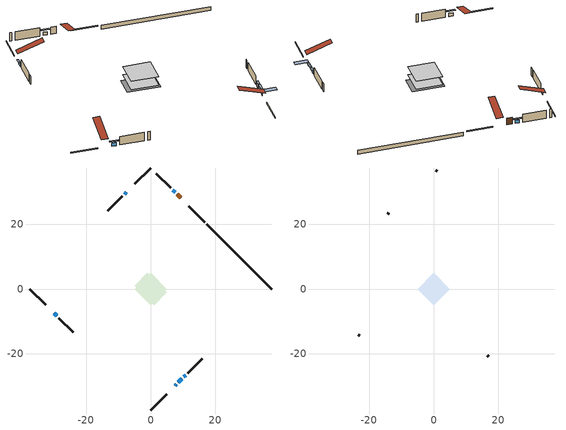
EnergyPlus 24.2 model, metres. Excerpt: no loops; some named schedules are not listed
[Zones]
conditioned space
 floor adiabatic (Floor2 construction): -4.9,0 0,4.9 4.9,0 0,-4.9 z0.31
 floor adiabatic (AdiabaticFloorConstruction): -4.97,0 0,4.97 4.97,0 0,-4.97 z0.31
 floor foundation (Slab1 construction): -5.01,1.07 -1.07,5.01 5.01,-1.07 1.07,-5.01 z-0.76
 wall outside (RimJoist1 construction): 0,-37.42 4.91,-32.51 / -37.42,0 -32.51,-4.91 / 0,37.42 -4.91,32.51 / 16.72,20.7 11.81,25.61 z0.31:0.61
 wall outside (AdiabaticWallConstruction 1): 9.22,28.2 8.18,29.24 z0.31:2.34
 wall outside (AdiabaticWallConstruction): 7.5,-29.92 7.9,-29.53 / 7.53,29.9 6.84,30.58 z0.31:1.23; -7.5,29.92 -8.11,29.31 z0.31:1.17; 8.55,-28.87 9.6,-27.83 / -29.92,-7.5 -29.1,-8.33 / 10.25,-27.17 10.76,-26.67 z0.31:1.28
 wall outside (Wall1 construction): 11.41,-26.01 15.88,-21.55 / -28.44,-8.98 -23.97,-13.45 / -8.77,28.65 -13.23,24.19 / 6.19,31.24 1.72,35.7 z0.31:2.75
 wall foundation (FoundationWall1 construction): 37.42,0 17.38,20.04 z-0.76:0.31
 window (WindowConstruction 5): 7.5,-29.92 7.9,-29.53 z0.31:1.22
 window (WindowConstruction): -7.5,29.92 -8.11,29.31 z0.31:1.17
 window (WindowConstruction 1): 7.53,29.9 6.84,30.58 z0.31:1.22
 window (WindowConstruction 2): 8.55,-28.87 9.59,-27.83 z0.31:1.28
 window (WindowConstruction 3): -29.92,-7.5 -29.1,-8.33 z0.31:1.28
 window (WindowConstruction 4): 10.25,-27.17 10.75,-26.67 z0.31:1.28
 door (Door): 9.22,28.2 8.18,29.24 z0.31:2.34
 ceiling adiabatic (AdiabaticFloorConstruction): 0,-4.97 4.97,0 0,4.97 -4.97,0 z0.31
attic - vented
 floor to conditioned space (Floor1 construction Reversed): -4.98,0 0,4.98 4.98,0 0,-4.98 z2.75
 wall outside (Wall2 construction): 16.53,-20.89 16.94,-20.48 / -23.32,-14.11 -22.91,-14.51 / -13.89,23.53 -14.3,23.13 / 1.06,36.36 0.66,36.77 z0.31:2.75
 roof outside (Roof1 construction): 6.85,-30.58,2.75 2,-25.73,5.03 0.72,-27.01,5.03 5.57,-31.86,2.75; -30.58,-6.85,2.75 -25.73,-2,5.03 -27.01,-0.72,5.03 -31.86,-5.57,2.75; -6.85,30.58,2.75 -2,25.73,5.03 -0.72,27.01,5.03 -5.57,31.86,2.75; 9.88,27.55,2.75 5.03,22.7,5.03 6.31,21.42,5.03 11.16,26.27,2.75
shading: 8.11,-29.32 7.29,-30.13 9.88,-32.72 10.7,-31.9 z1.52; -8.32,29.1 -7.29,30.13 -7.62,30.46 -8.65,29.43 z1.47; 6.41,31.01 7.96,29.47 8.28,29.79 6.74,31.34 z1.83; 9.81,-27.62 8.34,-29.08 8.67,-29.41 10.13,-27.94 z1.57; -28.67,-8.76 -30.35,-7.07 -30.68,-7.4 -28.99,-9.08 z1.89; 10.97,-26.46 10.04,-27.38 10.37,-27.71 11.29,-26.78 z1.57
[Building]
Building 1: Terrain=Suburbs
[Site:Location]
Cold Lake AP_AB: Latitude {deg}=54.42; Longitude {deg}=-110.23; Time Zone {hr}=-7; Elevation {m}=541; Keep Site Location Information=Yes
[Site:GroundTemperature:Shallow]
-2.84258, -5.28083, -5.47609, -4.31902, 0.325987, 4.94935, 8.95756, 11.4967, 11.7124, 9.64724, 5.74124, 1.25971
[Site:WaterMainsTemperature]
Calculation Method=Schedule; Temperature Schedule=mains temperature schedule
[Material] Roughness=Rough; Thermal Absorptance=0.9
Name | Thickness {m} | Conductivity {W/m-K} | Density {kg/m3} | Specific Heat {J/kg-K} | Solar Absorptance | Visible Absorptance
asphalt or fiberglass shingles | 0.00635 | 0.162714 | 1121.4 | 1465.45 | 0.4 | 0.4
ceiling loosefill ins | 0.254 | 0.0480833 | 16.02 | 1046.75 | 0.7 | 0.7
ceiling stud and cavity | 0.1397 | 0.185366 | 65.682 | 1177.47 | 0.7 | 0.7
concrete 4.0 in. | 0.1016 | 1.803125 | 2242.8 | 837.4 | 0.7 | 0.7
concrete 8.0 in. | 0.2032 | 1.803125 | 2242.8 | 837.4 | 0.7 | 0.7
door material | 0.04445 | 0.0451087 | 512.64 | 1214.23 | 0.7 | 0.7
exterior vertical ins | 0.00316096 | 0.029427 | 32.04 | 1214.23 | 0.7 | 0.7
floor covering | 0.0127 | 9.015625 | 54.468 | 1339.84 | 0.6 | 0.6
floor covering 1 | 0.0127 | 0.0433444 | 54.468 | 1339.84 | 0.6 | 0.6
floor rigid ins; wall rigid ins 1 | 0.512978 | 0.029427 | 32.04 | 1214.23 | 0.7 | 0.7
floor stud and cavity | 0.0889 | 0.303776 | 50.32683 | 1063.81 | 0.7 | 0.7
floor stud and cavity 1 | 0.1397 | 1.75129 | 37.0049 | 1207.88 | 0.7 | 0.7
furniture material conditioned space 1 | 0.1524 | 0.115458 | 640.8 | 1214.23 | 0.6 | 0.6
gypsum board | 0.0127 | 0.160291 | 801 | 837.4 | 0.6 | 0.6
gypsum board 1 | 0.0127 | 0.160291 | 801 | 837.4 | 0.7 | 0.7
osb sheathing 0.5 in. | 0.0127 | 0.115458 | 512.64 | 1214.23 | 0.7 | 0.7
osb sheathing 0.75 in. | 0.01905 | 0.115458 | 512.64 | 1214.23 | 0.7 | 0.7
rim joist stud and cavity | 0.0508 | 0.182071 | 50.32683 | 1063.81 | 0.6 | 0.6
wall rigid ins | 0.051816 | 0.029427 | 32.04 | 1214.23 | 0.7 | 0.7
wall stud and cavity | 0.1397 | 0.183656 | 139.0536 | 1170.24 | 0.7 | 0.7
wall stud and cavity 1 | 0.0889 | 6.9971 | 50.32683 | 1063.81 | 0.6 | 0.6
wall stud and cavity 2 | 0.0889 | 0.380278 | 52.3479 | 1209.89 | 0.7 | 0.7
wall stud and cavity 3 | 0.0889 | 0.391764 | 83.0341 | 1211.67 | 0.7 | 0.7
wood siding | 0.0254 | 0.102417 | 544.68 | 1172.36 | 0.4 | 0.4
wood siding 1 | 0.00254 | 0.102417 | 544.68 | 1172.36 | 0.4 | 0.4
wood siding 2; wood siding 3; wood siding 4 | 0.0254 | 0.102417 | 544.68 | 1172.36 | 0.7 | 0.7
[WindowMaterial:SimpleGlazingSystem]
Name | U-Factor {W/m2-K} | Solar Heat Gain Coefficient
WindowMaterial | 3.03376 | 0.49
WindowMaterial 1 | 3.01899 | 0.51
WindowMaterial 2 | 2.97868 | 0.57
WindowMaterial 3 | 2.99855 | 0.54
WindowMaterial 4 | 3.02808 | 0.49
WindowMaterial 5 | 2.75553 | 0.6
[Construction]
AdiabaticFloorConstruction: floor stud and cavity 1, floor rigid ins, osb sheathing 0.75 in., floor covering 1
AdiabaticWallConstruction: wood siding 3, wall rigid ins 1, wall stud and cavity 2, gypsum board
AdiabaticWallConstruction 1: wood siding 4, wall rigid ins 1, wall stud and cavity 2, gypsum board
Door: door material
Floor1 construction Reversed: gypsum board, ceiling stud and cavity, ceiling loosefill ins
Floor2 construction: floor stud and cavity, floor covering
FoundationWall1 construction: concrete 8.0 in., gypsum board 1
furniture construction conditioned space 1: furniture material conditioned space 1
PartitionWallConstruction: gypsum board, wall stud and cavity 3, gypsum board
RimJoist1 construction: wood siding 2, rim joist stud and cavity
Roof1 construction: asphalt or fiberglass shingles
Slab1 construction: concrete 4.0 in.
Wall1 construction: wood siding, wall rigid ins, osb sheathing 0.5 in., wall stud and cavity, gypsum board
Wall2 construction: wood siding 1, wall stud and cavity 1
WindowConstruction: WindowMaterial
WindowConstruction 1: WindowMaterial 1
WindowConstruction 2: WindowMaterial 2
WindowConstruction 3: WindowMaterial 3
WindowConstruction 4: WindowMaterial 4
WindowConstruction 5: WindowMaterial 5
[Zone] Multiplier=1; Part of Total Floor Area=Yes
Name | Volume {m3}
attic - vented | 18.3662
conditioned space | 186.6
[Space]
Name | Zone | Volume {m3}
attic - vented 1 | attic - vented | 18.3662
conditioned space 1 | conditioned space | 186.6
[ZoneInfiltration:EffectiveLeakageArea]
infil attic - vented 1: Zone or Space=attic - vented 1; Schedule=Always On Discrete; Effective Air Leakage Area {cm2}=1828.43; Stack Coefficient=0.000328436; Wind Coefficient=1.22446e-05
[ZoneMixing]
whole house fan mix: Zone or Space=attic - vented; Schedule=Always On Continuous; Design Flow Rate Calculation Method=Flow/Zone; Design Flow Rate {m3/s}=0; Source Zone or Space=conditioned space
[SurfaceProperty:ExposedFoundationPerimeter]
Slab1: Exposed Perimeter Calculation Method=TotalExposedPerimeter; Total Exposed Perimeter {m}=28.346
[InternalMass] Zone or ZoneList=conditioned space; Space or SpaceList=conditioned space 1
Name | Construction | Surface Area {m2}
furniture mass conditioned space 1 | furniture construction conditioned space 1 | 58.1519
partition wall mass | PartitionWallConstruction | 97.4397
[Lights]
interior lighting: Zone or ZoneList or Space or SpaceList=conditioned space 1; Schedule=interior lighting schedule; Design Level Calculation Method=LightingLevel; Lighting Level {W}=343.2; Return Air Fraction=0; Fraction Radiant=0.6; Fraction Visible=0.2; Fraction Replaceable=1
[People]
occupants: Zone or ZoneList or Space or SpaceList=conditioned space 1; Number of People Schedule=occupants schedule; Number of People Calculation Method=People; Number of People=3; Fraction Radiant=0.314171; Sensible Heat Fraction=0.56303; Activity Level Schedule=occupants activity schedule; Carbon Dioxide Generation Rate {m3/s-W}=0; Enable ASHRAE 55 Comfort Warnings=No; Mean Radiant Temperature Calculation Type=EnclosureAveraged
[ElectricEquipment] Zone or ZoneList or Space or SpaceList=conditioned space 1; Design Level Calculation Method=EquipmentLevel
Name | Schedule | Design Level {W} | Fraction Latent | Fraction Radiant | Fraction Lost
clothes dryer | clothes dryer schedule | 140.772 | 0.015 | 0.081 | 0.85
clothes washer | clothes washer schedule | 32.1985 | 0.03 | 0.162 | 0.7
cooking range | cooking range schedule | 215.147 | 0.08 | 0.432 | 0.2
dishwasher | dishwasher schedule | 66.8632 | 0.3 | 0.18 | 0.4
fridge | fridge schedule | 72.9452 | 0 | 0.6 | 0
mech vent house fan | mech vent house fan schedule | 0 | 0 | 0 | 1
mech vent house fan cfis | mech vent house fan cfis schedule | 0 | 0 | 0 | 0
misc plug loads | misc plug loads schedule | 494.7 | 0.045 | 0.513 | 0.1
whole house fan | Always On Discrete | 0 | 0 | 0 | 1
[OtherEquipment] Zone or ZoneList or Space or SpaceList=conditioned space 1; Design Level Calculation Method=EquipmentLevel
Name | Fuel Type | Schedule | Design Level {W} | Fraction Latent | Fraction Radiant | Fraction Lost
clothes dryer 1 | Electricity | clothes dryer schedule | 0 | 0.015 | 0.081 | 0.85
cooking range 1 | Electricity | cooking range schedule | 0 | 0.08 | 0.432 | 0.2
general water use latent | None | general water use schedule | 62.594 | 1 | 0 | 0
general water use sensible | None | general water use schedule | -61.6891 | 0 | 0.6 | 0
mech vent house fan latent load | None | Always On Discrete | 0 | 1 | 0 | 0
mech vent house fan sensible load | None | Always On Discrete | 0 | 0 | 0 | 0
water heater energy adjustment1 | Electricity | Always On Discrete | 0.01 | 0 | 0 | 1
[ZoneInfiltration:DesignFlowRate] Zone or ZoneList or Space or SpaceList=conditioned space 1; Schedule=Always On Discrete; Design Flow Rate Calculation Method=Flow/Zone; Design Flow Rate {m3/s}=0
infil flow; natural vent flow; whole house fan flow
[AvailabilityManager:Scheduled]
furnace airloop Availability Manager: Schedule=Always On Discrete
[Foundation:Kiva]
Foundation Kiva 1: Initial Indoor Air Temperature {C}=18; Wall Height Above Grade {m}=0.310012; Wall Depth Below Slab {m}=0.2032; Custom Block Material Name 1=exterior vertical ins; Custom Block Depth 1 {m}=1.07; Custom Block X Position 1 {m}=0.2159; Custom Block Z Position 1 {m}=0
[Foundation:Kiva:Settings]
Soil Conductivity {W/m-K}=0.849921; Soil Density {kg/m3}=1842.3; Soil Specific Heat {J/kg-K}=418.7; Ground Solar Absorptivity=0.9; Ground Thermal Absorptivity=0.9; Ground Surface Roughness {m}=0.03; Far-Field Width {m}=40; Deep-Ground Boundary Condition=ZeroFlux; Deep-Ground Depth {m}=40; Minimum Cell Dimension {m}=0.2; Maximum Cell Growth Coefficient=3; Simulation Timestep=Timestep
[Exterior:Lights]
exterior lighting: Schedule=exterior lighting schedule; Design Level {W}=75.6
[EnergyManagementSystem:GlobalVariable]
furnace_airloop_Fan_RTF
infil_program_Qfan
infil_program_Qinf
natural_vent_program_Qnv
natural_vent_program_Qwhf
[EnergyManagementSystem:Sensor]
Name | Output:Variable or Output:Meter Index Key | Output:Variable or Output:Meter
airflow_gain | infil flow | Infiltration Sensible Heat Gain Energy
airflow_gain_1 | natural vent flow | Infiltration Sensible Heat Gain Energy
airflow_gain_2 | whole house fan flow | Infiltration Sensible Heat Gain Energy
airflow_loss | infil flow | Infiltration Sensible Heat Loss Energy
airflow_loss_1 | natural vent flow | Infiltration Sensible Heat Loss Energy
airflow_loss_2 | whole house fan flow | Infiltration Sensible Heat Loss Energy
clg_load_cond |  | Cooling:EnergyTransfer:Zone:CONDITIONED SPACE
clg_sp_s; clg_sp_s_1 | cooling setpoint | Schedule Value
clothes_dryer_exhaust_0_sch_s | clothes dryer exhaust 0 schedule | Schedule Value
cool_season | cooling season schedule | Schedule Value
htg_load_cond |  | Heating:EnergyTransfer:Zone:CONDITIONED SPACE
htg_sp_s; htg_sp_s_1 | heating setpoint | Schedule Value
ig_ee_conv | clothes dryer | Electric Equipment Convective Heating Energy
ig_ee_conv_2 | cooking range | Electric Equipment Convective Heating Energy
ig_ee_conv_4 | fridge | Electric Equipment Convective Heating Energy
ig_ee_conv_5 | misc plug loads | Electric Equipment Convective Heating Energy
ig_ee_conv_6 | whole house fan | Electric Equipment Convective Heating Energy
ig_ee_rad | clothes dryer | Electric Equipment Radiant Heating Energy
ig_ee_rad_2 | cooking range | Electric Equipment Radiant Heating Energy
ig_ee_rad_4 | fridge | Electric Equipment Radiant Heating Energy
ig_ee_rad_5 | misc plug loads | Electric Equipment Radiant Heating Energy
ig_ee_rad_6 | whole house fan | Electric Equipment Radiant Heating Energy
ig_lgt_conv | interior lighting | Lights Convective Heating Energy
ig_lgt_rad | interior lighting | Lights Radiant Heating Energy
ig_lgt_vis | interior lighting | Lights Visible Radiation Heating Energy
ig_oe_conv | clothes dryer 1 | Other Equipment Convective Heating Energy
ig_oe_conv_1 | cooking range 1 | Other Equipment Convective Heating Energy
ig_oe_conv_2 | general water use latent | Other Equipment Convective Heating Energy
ig_oe_conv_3 | general water use sensible | Other Equipment Convective Heating Energy
ig_oe_conv_4 | water heater energy adjustment1 | Other Equipment Convective Heating Energy
ig_oe_rad | clothes dryer 1 | Other Equipment Radiant Heating Energy
ig_oe_rad_1 | cooking range 1 | Other Equipment Radiant Heating Energy
ig_oe_rad_2 | general water use latent | Other Equipment Radiant Heating Energy
ig_oe_rad_3 | general water use sensible | Other Equipment Radiant Heating Energy
ig_oe_rad_4 | water heater energy adjustment1 | Other Equipment Radiant Heating Energy
ig_ppl_conv | occupants | People Convective Heating Energy
ig_ppl_rad | occupants | People Radiant Heating Energy
im_conv | furniture mass conditioned space 1 | Surface Inside Face Convection Heat Gain Energy
im_conv_1 | partition wall mass | Surface Inside Face Convection Heat Gain Energy
im_ig | furniture mass conditioned space 1 | Surface Inside Face Internal Gains Radiation Heat Gain Energy
im_ig_1 | partition wall mass | Surface Inside Face Internal Gains Radiation Heat Gain Energy
im_lgt | furniture mass conditioned space 1 | Surface Inside Face Lights Radiation Heat Gain Energy
im_lgt_1 | partition wall mass | Surface Inside Face Lights Radiation Heat Gain Energy
im_sol | furniture mass conditioned space 1 | Surface Inside Face Solar Radiation Heat Gain Energy
im_sol_1 | partition wall mass | Surface Inside Face Solar Radiation Heat Gain Energy
im_surf | furniture mass conditioned space 1 | Surface Inside Face Net Surface Thermal Radiation Heat Gain Energy
im_surf_1 | partition wall mass | Surface Inside Face Net Surface Thermal Radiation Heat Gain Energy
mv_conv | mech vent house fan | Electric Equipment Convective Heating Energy
mv_conv_1 | mech vent house fan cfis | Electric Equipment Convective Heating Energy
mv_conv_2 | mech vent house fan latent load | Other Equipment Convective Heating Energy
mv_conv_3 | mech vent house fan sensible load | Other Equipment Convective Heating Energy
mv_rad | mech vent house fan | Electric Equipment Radiant Heating Energy
mv_rad_1 | mech vent house fan cfis | Electric Equipment Radiant Heating Energy
mv_rad_2 | mech vent house fan latent load | Other Equipment Radiant Heating Energy
mv_rad_3 | mech vent house fan sensible load | Other Equipment Radiant Heating Energy
natural_vent_s | natural vent schedule | Schedule Value
out_pb_s |  | Site Outdoor Air Barometric Pressure
out_wt_s |  | Site Outdoor Air Humidity Ratio
site_vw_s |  | Site Wind Speed
ss_back_out | Window1 | Surface Window Shortwave from Zone Back Out Window Heat Transfer Rate
ss_back_out_1 | Window2 | Surface Window Shortwave from Zone Back Out Window Heat Transfer Rate
ss_back_out_2 | Window3 | Surface Window Shortwave from Zone Back Out Window Heat Transfer Rate
ss_back_out_3 | Window4 | Surface Window Shortwave from Zone Back Out Window Heat Transfer Rate
ss_back_out_4 | Window5 | Surface Window Shortwave from Zone Back Out Window Heat Transfer Rate
ss_back_out_5 | Window6 | Surface Window Shortwave from Zone Back Out Window Heat Transfer Rate
ss_conv | Door1 | Surface Inside Face Convection Heat Gain Energy
ss_conv_1 | Window1 | Surface Inside Face Convection Heat Gain Energy
ss_conv_2 | Window2 | Surface Inside Face Convection Heat Gain Energy
ss_conv_3 | Window3 | Surface Inside Face Convection Heat Gain Energy
ss_conv_4 | Window4 | Surface Inside Face Convection Heat Gain Energy
ss_conv_5 | Window5 | Surface Inside Face Convection Heat Gain Energy
ss_conv_6 | Window6 | Surface Inside Face Convection Heat Gain Energy
ss_ig | Door1 | Surface Inside Face Internal Gains Radiation Heat Gain Energy
ss_ig_1 | Window1 | Surface Inside Face Internal Gains Radiation Heat Gain Energy
ss_ig_2 | Window2 | Surface Inside Face Internal Gains Radiation Heat Gain Energy
ss_ig_3 | Window3 | Surface Inside Face Internal Gains Radiation Heat Gain Energy
ss_ig_4 | Window4 | Surface Inside Face Internal Gains Radiation Heat Gain Energy
ss_ig_5 | Window5 | Surface Inside Face Internal Gains Radiation Heat Gain Energy
ss_ig_6 | Window6 | Surface Inside Face Internal Gains Radiation Heat Gain Energy
ss_lgt | Door1 | Surface Inside Face Lights Radiation Heat Gain Energy
ss_sol | Door1 | Surface Inside Face Solar Radiation Heat Gain Energy
ss_surf | Door1 | Surface Inside Face Net Surface Thermal Radiation Heat Gain Energy
ss_surf_1 | Window1 | Surface Inside Face Net Surface Thermal Radiation Heat Gain Energy
ss_surf_2 | Window2 | Surface Inside Face Net Surface Thermal Radiation Heat Gain Energy
ss_surf_3 | Window3 | Surface Inside Face Net Surface Thermal Radiation Heat Gain Energy
ss_surf_4 | Window4 | Surface Inside Face Net Surface Thermal Radiation Heat Gain Energy
ss_surf_5 | Window5 | Surface Inside Face Net Surface Thermal Radiation Heat Gain Energy
ss_surf_6 | Window6 | Surface Inside Face Net Surface Thermal Radiation Heat Gain Energy
ss_trans_in | Window1 | Surface Window Transmitted Solar Radiation Rate
ss_trans_in_1 | Window2 | Surface Window Transmitted Solar Radiation Rate
ss_trans_in_2 | Window3 | Surface Window Transmitted Solar Radiation Rate
ss_trans_in_3 | Window4 | Surface Window Transmitted Solar Radiation Rate
ss_trans_in_4 | Window5 | Surface Window Transmitted Solar Radiation Rate
ss_trans_in_5 | Window6 | Surface Window Transmitted Solar Radiation Rate
ss_trans_out | Window1 | Surface Inside Face Initial Transmitted Diffuse Transmitted Out Window Solar Radiation Rate
ss_trans_out_1 | Window2 | Surface Inside Face Initial Transmitted Diffuse Transmitted Out Window Solar Radiation Rate
ss_trans_out_2 | Window3 | Surface Inside Face Initial Transmitted Diffuse Transmitted Out Window Solar Radiation Rate
ss_trans_out_3 | Window4 | Surface Inside Face Initial Transmitted Diffuse Transmitted Out Window Solar Radiation Rate
ss_trans_out_4 | Window5 | Surface Inside Face Initial Transmitted Diffuse Transmitted Out Window Solar Radiation Rate
ss_trans_out_5 | Window6 | Surface Inside Face Initial Transmitted Diffuse Transmitted Out Window Solar Radiation Rate
s_conv | Floor1 | Surface Inside Face Convection Heat Gain Energy
s_conv_1 | Floor2 | Surface Inside Face Convection Heat Gain Energy
s_conv_10 | Wall1:135 | Surface Inside Face Convection Heat Gain Energy
s_conv_11 | Wall1:225 | Surface Inside Face Convection Heat Gain Energy
s_conv_12 | Wall1:315 | Surface Inside Face Convection Heat Gain Energy
s_conv_13 | Wall1:45 | Surface Inside Face Convection Heat Gain Energy
s_conv_2 | FoundationWall1 | Surface Inside Face Convection Heat Gain Energy
s_conv_3 | inferred conditioned ceiling | Surface Inside Face Convection Heat Gain Energy
s_conv_4 | inferred conditioned floor | Surface Inside Face Convection Heat Gain Energy
s_conv_5 | RimJoist1:135 | Surface Inside Face Convection Heat Gain Energy
s_conv_6 | RimJoist1:225 | Surface Inside Face Convection Heat Gain Energy
s_conv_7 | RimJoist1:315 | Surface Inside Face Convection Heat Gain Energy
s_conv_8 | RimJoist1:45 | Surface Inside Face Convection Heat Gain Energy
s_conv_9 | Slab1 | Surface Inside Face Convection Heat Gain Energy
s_ig | Floor1 | Surface Inside Face Internal Gains Radiation Heat Gain Energy
s_ig_1 | Floor2 | Surface Inside Face Internal Gains Radiation Heat Gain Energy
s_ig_10 | Wall1:135 | Surface Inside Face Internal Gains Radiation Heat Gain Energy
s_ig_11 | Wall1:225 | Surface Inside Face Internal Gains Radiation Heat Gain Energy
s_ig_12 | Wall1:315 | Surface Inside Face Internal Gains Radiation Heat Gain Energy
s_ig_13 | Wall1:45 | Surface Inside Face Internal Gains Radiation Heat Gain Energy
s_ig_2 | FoundationWall1 | Surface Inside Face Internal Gains Radiation Heat Gain Energy
s_ig_3 | inferred conditioned ceiling | Surface Inside Face Internal Gains Radiation Heat Gain Energy
s_ig_4 | inferred conditioned floor | Surface Inside Face Internal Gains Radiation Heat Gain Energy
s_ig_5 | RimJoist1:135 | Surface Inside Face Internal Gains Radiation Heat Gain Energy
s_ig_6 | RimJoist1:225 | Surface Inside Face Internal Gains Radiation Heat Gain Energy
s_ig_7 | RimJoist1:315 | Surface Inside Face Internal Gains Radiation Heat Gain Energy
s_ig_8 | RimJoist1:45 | Surface Inside Face Internal Gains Radiation Heat Gain Energy
s_ig_9 | Slab1 | Surface Inside Face Internal Gains Radiation Heat Gain Energy
s_lgt | Floor1 | Surface Inside Face Lights Radiation Heat Gain Energy
s_lgt_1 | Floor2 | Surface Inside Face Lights Radiation Heat Gain Energy
s_lgt_10 | Wall1:135 | Surface Inside Face Lights Radiation Heat Gain Energy
s_lgt_11 | Wall1:225 | Surface Inside Face Lights Radiation Heat Gain Energy
s_lgt_12 | Wall1:315 | Surface Inside Face Lights Radiation Heat Gain Energy
s_lgt_13 | Wall1:45 | Surface Inside Face Lights Radiation Heat Gain Energy
s_lgt_2 | FoundationWall1 | Surface Inside Face Lights Radiation Heat Gain Energy
s_lgt_3 | inferred conditioned ceiling | Surface Inside Face Lights Radiation Heat Gain Energy
s_lgt_4 | inferred conditioned floor | Surface Inside Face Lights Radiation Heat Gain Energy
s_lgt_5 | RimJoist1:135 | Surface Inside Face Lights Radiation Heat Gain Energy
s_lgt_6 | RimJoist1:225 | Surface Inside Face Lights Radiation Heat Gain Energy
s_lgt_7 | RimJoist1:315 | Surface Inside Face Lights Radiation Heat Gain Energy
s_lgt_8 | RimJoist1:45 | Surface Inside Face Lights Radiation Heat Gain Energy
s_lgt_9 | Slab1 | Surface Inside Face Lights Radiation Heat Gain Energy
s_sol | Floor1 | Surface Inside Face Solar Radiation Heat Gain Energy
s_sol_1 | Floor2 | Surface Inside Face Solar Radiation Heat Gain Energy
s_sol_10 | Wall1:135 | Surface Inside Face Solar Radiation Heat Gain Energy
s_sol_11 | Wall1:225 | Surface Inside Face Solar Radiation Heat Gain Energy
s_sol_12 | Wall1:315 | Surface Inside Face Solar Radiation Heat Gain Energy
s_sol_13 | Wall1:45 | Surface Inside Face Solar Radiation Heat Gain Energy
s_sol_2 | FoundationWall1 | Surface Inside Face Solar Radiation Heat Gain Energy
s_sol_3 | inferred conditioned ceiling | Surface Inside Face Solar Radiation Heat Gain Energy
s_sol_4 | inferred conditioned floor | Surface Inside Face Solar Radiation Heat Gain Energy
s_sol_5 | RimJoist1:135 | Surface Inside Face Solar Radiation Heat Gain Energy
s_sol_6 | RimJoist1:225 | Surface Inside Face Solar Radiation Heat Gain Energy
s_sol_7 | RimJoist1:315 | Surface Inside Face Solar Radiation Heat Gain Energy
s_sol_8 | RimJoist1:45 | Surface Inside Face Solar Radiation Heat Gain Energy
s_sol_9 | Slab1 | Surface Inside Face Solar Radiation Heat Gain Energy
s_surf | Floor1 | Surface Inside Face Net Surface Thermal Radiation Heat Gain Energy
s_surf_1 | Floor2 | Surface Inside Face Net Surface Thermal Radiation Heat Gain Energy
s_surf_10 | Wall1:135 | Surface Inside Face Net Surface Thermal Radiation Heat Gain Energy
s_surf_11 | Wall1:225 | Surface Inside Face Net Surface Thermal Radiation Heat Gain Energy
s_surf_12 | Wall1:315 | Surface Inside Face Net Surface Thermal Radiation Heat Gain Energy
s_surf_13 | Wall1:45 | Surface Inside Face Net Surface Thermal Radiation Heat Gain Energy
s_surf_2 | FoundationWall1 | Surface Inside Face Net Surface Thermal Radiation Heat Gain Energy
s_surf_3 | inferred conditioned ceiling | Surface Inside Face Net Surface Thermal Radiation Heat Gain Energy
s_surf_4 | inferred conditioned floor | Surface Inside Face Net Surface Thermal Radiation Heat Gain Energy
s_surf_5 | RimJoist1:135 | Surface Inside Face Net Surface Thermal Radiation Heat Gain Energy
s_surf_6 | RimJoist1:225 | Surface Inside Face Net Surface Thermal Radiation Heat Gain Energy
s_surf_7 | RimJoist1:315 | Surface Inside Face Net Surface Thermal Radiation Heat Gain Energy
s_surf_8 | RimJoist1:45 | Surface Inside Face Net Surface Thermal Radiation Heat Gain Energy
s_surf_9 | Slab1 | Surface Inside Face Net Surface Thermal Radiation Heat Gain Energy
[EnergyManagementSystem:Actuator]
Name | Actuated Component Unique | Actuated Component Type | Actuated Component Control Type
fridge_schedule_act | fridge schedule | Schedule:Constant | Schedule Value
infil_flow_act | infil flow | Zone Infiltration | Air Exchange Flow Rate
mech_vent_house_fan_cfis_act | mech vent house fan cfis | ElectricEquipment | Electricity Rate
mech_vent_house_fan_latent_load_act | mech vent house fan latent load | OtherEquipment | Power Level
mech_vent_house_fan_sensible_load_act | mech vent house fan sensible load | OtherEquipment | Power Level
natural_vent_flow_act | natural vent flow | Zone Infiltration | Air Exchange Flow Rate
water_heater_ec_adj_act | water heater energy adjustment1 | OtherEquipment | Power Level
whole_house_fan_act | whole house fan | ElectricEquipment | Electricity Rate
whole_house_fan_flow_act | whole house fan flow | Zone Infiltration | Air Exchange Flow Rate
whole_house_fan_mix_act | whole house fan mix | ZoneMixing | Air Exchange Flow Rate
